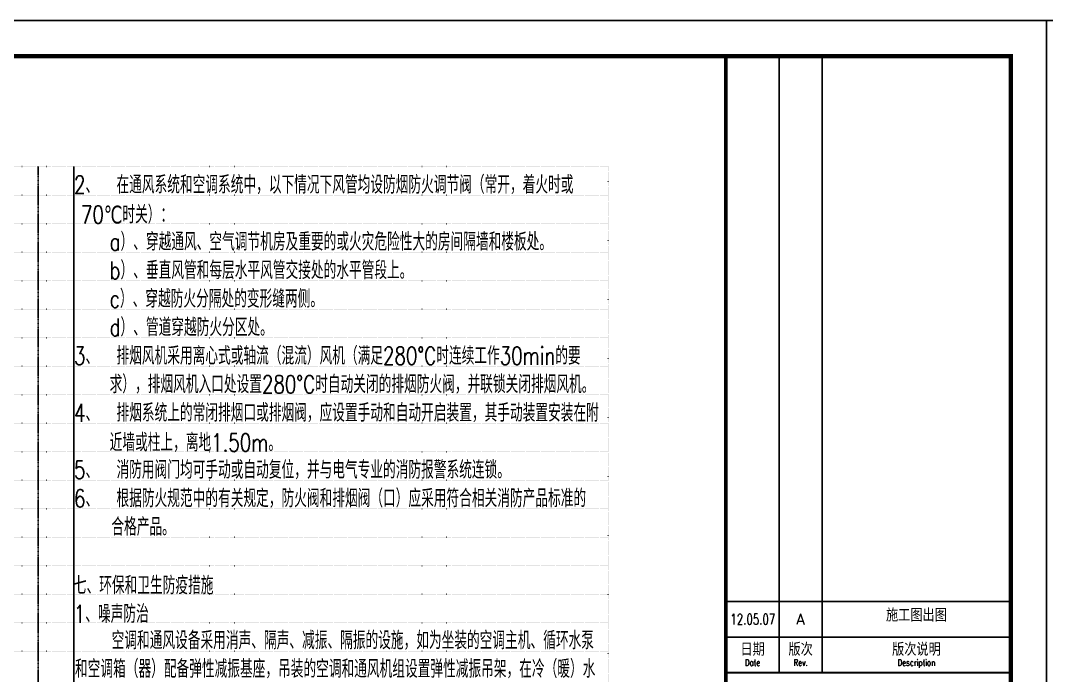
# Model space of a CAD drawing. Extents: x -345393 to -54719, y 203828 to 476815.
# Drawn here: x -290090 to -261293, y 383999 to 402376 of the extents above; entities that cross this region are included whole.
import ezdxf
from ezdxf.enums import TextEntityAlignment as Align

# ---------------------------------------------------------------- set-up
doc = ezdxf.new("R2010")
doc.units = 0
doc.header["$LTSCALE"] = 1000
doc.header["$MEASUREMENT"] = 0
doc.linetypes.add('ACAD_ISO07W100', pattern=[3, 0, -3])
doc.linetypes.add('DASHED', pattern=[0.75, 0.5, -0.25])
doc.layers.get('0').update_dxf_attribs({"color": 252, "linetype": 'CONTINUOUS'})
doc.layers.get('Defpoints').update_dxf_attribs({"color": 252, "linetype": 'CONTINUOUS'})
doc.layers.add('图框', color=252, linetype='CONTINUOUS')
doc.layers.add('暖通-风-说明', color=3, linetype='CONTINUOUS')
doc.styles.add('K-SM1', font='romans.shx', dxfattribs={"width": 0.75, "bigfont": 'tjhztxt.shx'})
doc.styles.add('TKZ1_tjhts.shx', font='tjromant.shx', dxfattribs={"bigfont": 'tjhts.shx'})
doc.styles.add('TKZ2_tjkts.shx', font='tjromant.shx', dxfattribs={"bigfont": 'tjkts.shx'})

# ---------------------------------------------------------------- blocks, each defined once
blk = doc.blocks.new('TJAD_TK_A1')
for p, q in [((1266.38, 940.45), (1266.38, 767.45)), ((1278.38, 940.45), (1278.38, 767.45)), ((1251.38, 777.45), (1263.38, 777.45)), ((1251.38, 777.45), (1331.38, 777.45)), ((1251.38, 767.45), (1331.38, 767.45))]:
    blk.add_line(p, q)
for points, const_width in [([(1251.38, 940.45), (1251.38, 366.45)], 1), ([(1251.38, 767.45), (1331.38, 767.45)], 0.6)]:
    blk.add_lwpolyline(points, dxfattribs=dict(const_width=const_width))
at = {"layer": '图框'}
for p, q in [((1341.38, 950.45), (500.38, 950.45)), ((500.38, 356.45), (500.38, 950.45)), ((1341.38, 356.45), (1341.38, 950.45)), ((1251.38, 787.45), (1331.38, 787.45))]:
    blk.add_line(p, q, dxfattribs=at)
at = {"layer": '图框', "const_width": 1.2}
blk.add_lwpolyline([(1331.38, 940.45), (525.38, 940.45), (525.38, 366.45), (1331.38, 366.45)], close=True, dxfattribs=at)
at = {"style": 'TKZ2_tjkts.shx'}
for s, p in [('日期', (1258.88, 774)), ('版次', (1272.38, 774)), ('版次说明', (1304.88, 774))]:
    blk.add_text(s, height=3.6, dxfattribs=at).set_placement(p, align=Align.MIDDLE_CENTER)
at = {"style": 'TKZ2_tjkts.shx', "width": 0.8}
for s, p in [('Date', (1258.88, 770.3)), ('Rev.', (1272.38, 770.3)), ('Description', (1304.88, 770.3))]:
    blk.add_text(s, height=1.8, dxfattribs=at).set_placement(p, align=Align.MIDDLE_CENTER)
at = {"layer": '图框', "style": 'TKZ1_tjhts.shx', "width": 0.7}
blk.add_text('12.05.07', height=3, dxfattribs=at).set_placement((1258.96, 782.45), align=Align.MIDDLE_CENTER)
at = {"layer": '图框', "style": 'TKZ1_tjhts.shx'}
for s, height, p in [('A', 3, (1272.38, 782.45)), ('施工图出图', 3.6, (1304.88, 783.61))]:
    blk.add_text(s, height=height, dxfattribs=at).set_placement(p, align=Align.MIDDLE_CENTER)

msp = doc.modelspace()

# ---------------------------------------------------------------- linework, layer by layer
at = {"layer": 'Defpoints', "linetype": 'ACAD_ISO07W100', "ltscale": 0.01}
for p, q in [((-339592.68484, 398276.49767), (-273592.68484, 398276.49767)), ((-273592.68484, 398276.49767), (-273592.68484, 347076.49767)), ((-339592.68484, 397476.49767), (-273592.68484, 397476.49767)), ((-339592.68484, 396676.49767), (-273592.68484, 396676.49767)), ((-339592.68484, 395876.49767), (-273592.68484, 395876.49767)), ((-339592.68484, 395076.49767), (-273592.68484, 395076.49767)), ((-339592.68484, 394276.49767), (-273592.68484, 394276.49767)), ((-339592.68484, 393476.49767), (-273592.68484, 393476.49767)), ((-339592.68484, 392676.49767), (-273592.68484, 392676.49767)), ((-339592.68484, 391876.49767), (-273592.68484, 391876.49767)), ((-339592.68484, 391076.49767), (-273592.68484, 391076.49767)), ((-339592.68484, 390276.49767), (-273592.68484, 390276.49767)), ((-339592.68484, 389476.49767), (-273592.68484, 389476.49767)), ((-339592.68484, 388676.49767), (-273592.68484, 388676.49767)), ((-339592.68484, 387876.49767), (-273592.68484, 387876.49767)), ((-339592.68484, 387076.49767), (-273592.68484, 387076.49767)), ((-339592.68484, 386276.49767), (-273592.68484, 386276.49767)), ((-339592.68484, 385476.49767), (-273592.68484, 385476.49767)), ((-339592.68484, 384676.49767), (-273592.68484, 384676.49767))]:
    msp.add_line(p, q, dxfattribs=at)
at = {"layer": 'Defpoints', "color": 1, "linetype": 'DASHED', "ltscale": 0.01}
msp.add_line((-289592.68484, 398276.49767), (-289592.68484, 347076.49767), dxfattribs=at)
at = {"layer": 'Defpoints', "ltscale": 0.01}
msp.add_line((-288592.68484, 398276.49767), (-288592.68484, 347076.49767), dxfattribs=at)
msp.add_line((-288592.68484, 398276.49767), (-288592.68484, 347076.49767), dxfattribs=at)

# ---------------------------------------------------------------- block references
at = {"layer": '图框', "xscale": 100, "yscale": 100, "zscale": 100}
for p in [(-395430.60052, 307331.57687), (-311330.60052, 307331.57687)]:
    msp.add_blockref('TJAD_TK_A1', p, dxfattribs=at)

# ---------------------------------------------------------------- texts
at = {"layer": '暖通-风-说明', "linetype": 'Continuous', "style": 'K-SM1', "width": 0.75}
for s, p in [('2、  在通风系统和空调系统中，以下情况下风管均设防烟防火调节阀（常开，着火时或', (-288587.64484, 397519.45408)), ('70℃时关）：', (-288393.56398, 396681.1053)), ('a）、穿越通风、空气调节机房及重要的或火灾危险性大的房间隔墙和楼板处。', (-287587.64484, 395919.45408)), ('b）、垂直风管和每层水平风管交接处的水平管段上。', (-287587.64484, 395119.45408)), ('c）、穿越防火分隔处的变形缝两侧。', (-287587.64484, 394319.45408)), ('d）、管道穿越防火分区处。', (-287587.64484, 393519.45408)), ('3、  排烟风机采用离心式或轴流（混流）风机（满足280%%dC时连续工作30min的要', (-288587.64484, 392719.45408)), ('求），排烟风机入口处设置280%%dC时自动关闭的排烟防火阀，并联锁关闭排烟风机。', (-287587.64484, 391919.45408)), ('5、  消防用阀门均可手动或自动复位，并与电气专业的消防报警系统连锁。', (-288587.64484, 389519.45408)), ('6、  根据防火规范中的有关规定，防火阀和排烟阀（口）应采用符合相关消防产品标准的', (-288587.64484, 388719.45408)), ('合格产品。', (-287539.82173, 387919.45408)), ('七、环保和卫生防疫措施', (-288592.68484, 386276.49767)), ('1、噪声防治', (-288592.68484, 385476.49767))]:
    msp.add_text(s, height=500, dxfattribs=at).set_placement(p)
at = {"layer": '暖通-风-说明', "linetype": 'Continuous', "insert": (-288587.64484, 391619.45408), "char_height": 500, "width": 14822.6940382, "attachment_point": 1, "style": 'K-SM1'}
msp.add_mtext('\\pi-1000,l1000;4、  排烟系统上的常闭排烟口或排烟阀，应设置手动和自动开启装置，其手动装置安装在附近墙或柱上，离地1.50m。', dxfattribs=at)
at = {"layer": '暖通-风-说明', "linetype": 'Continuous', "insert": (-288560.53943, 385234.11385), "char_height": 500, "width": 15000, "attachment_point": 1, "line_spacing_factor": 0.96, "style": 'K-SM1'}
msp.add_mtext('    空调和通风设备采用消声、隔声、减振、隔振的设施，如为坐装的空调主机、循环水泵 和空调箱（器）配备弹性减振基座，吊装的空调和通风机组设置弹性减振吊架，在冷（暖）水 机组和循环水泵进、出口设置可曲挠型橡胶软接头，在风机进、出口设置非燃性的软接头等， 较大空调通风机组均设有专用机房，机房四壁和顶面内贴消声吸音材料；空调送风管、回风管、 新风管均在必要处设置消声静压箱、消声器；风管和水管穿越墙壁和楼板处均在管道和洞壁间采用柔性材料（如玻璃棉）严密填充，以减少振动和隔声，以满足环保部门和设计规范有关噪声控制的要求。所有送风、回风管道穿越机房墙壁时，必须把预留洞孔的四周除水泥堵塞外，必要时还须用麻丝嵌密，防止漏声。机房门宜选用隔声量不小于35dB的隔声门。公共部位吊装空调器的下方需设置吸音吊顶。\\P    {\\H1.909x;\\P}\\P    ', dxfattribs=at)

doc.saveas('drawing.dxf')
